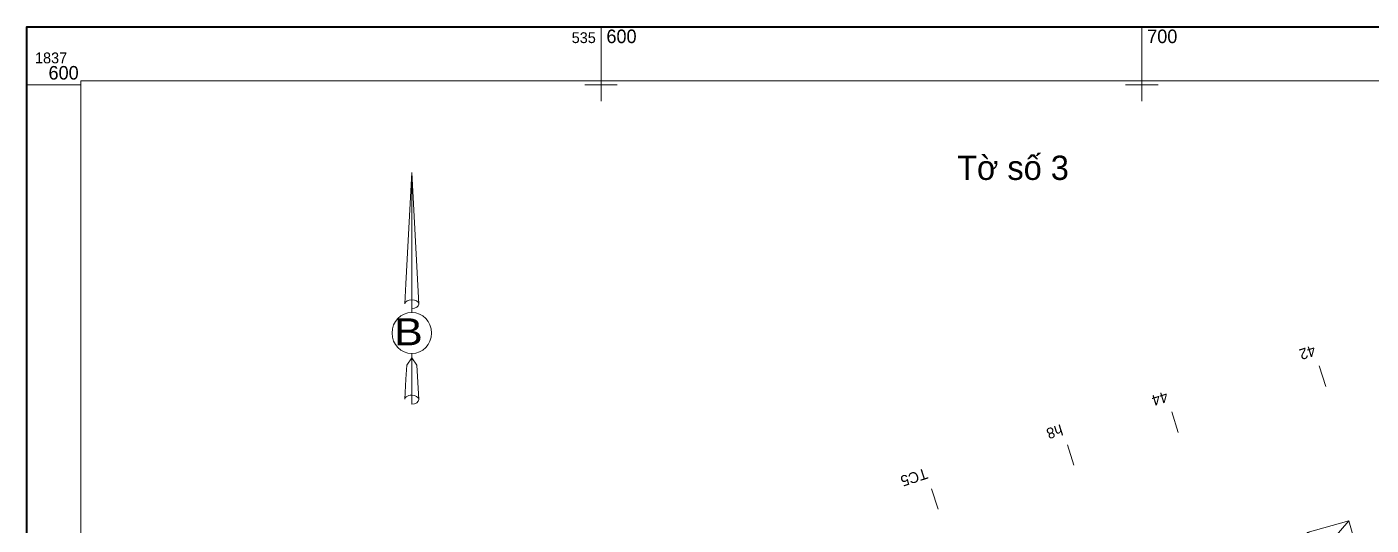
# Model space of a CAD drawing. Header units: metres. Extents: x 535494 to 535891, y 1837335 to 1837611.
# Drawn here: x 535493.8 to 535742.4, y 1837518.6 to 1837610.7 of the extents above; entities that cross this region are included whole.
import ezdxf
from ezdxf.enums import TextEntityAlignment as Align

# ---------------------------------------------------------------- set-up
doc = ezdxf.new("R2010")
doc.units = ezdxf.units.M
doc.header["$MEASUREMENT"] = 0
for name, color, linetype, lineweight in [('Level 2', 1, 'Continuous', 0), ('Level 44', 1, 'Continuous', 0), ('Level 51', 1, 'Continuous', 0), ('Level 62', 1, 'Continuous', 0), ('Level 63', 1, 'Continuous', 0)]:
    doc.layers.add(name, color=color, linetype=linetype, lineweight=lineweight)
doc.styles.add('Style-CHAR_FAST_FONT', font='CHAR_FAST_FONT.shx')

# ---------------------------------------------------------------- blocks, each defined once
blk = doc.blocks.new('*U38')
at = {"layer": 'Level 51', "color": 7, "linetype": 'Continuous', "lineweight": 0}
for p, q in [((0.07, 50.71), (-2.51, 2.06)), ((0.07, 50.71), (3.13, -6.9)), ((0.07, 50.71), (3.13, -6.9)), ((0.07, 50.71), (3.13, -6.9)), ((0.07, -4.97), (0.07, 50.71)), ((-2.51, 2.06), (-3, -6.79)), ((0.07, -4.97), (0.07, -7.2)), ((0.07, -7.2), (0.07, -8.85)), ((0.07, -8.85), (0.07, -10.51)), ((0.07, -8.85), (0.07, -10.51)), ((0.07, -8.85), (0.07, -10.51)), ((3.13, -6.9), (3.13, -6.79)), ((0.07, -30.45), (0.07, -28.56)), ((0.07, -30.45), (0.07, -28.56)), ((0.07, -30.45), (0.07, -28.56)), ((-2.19, -33.65), (-2.51, -39.72)), ((0.07, -30.45), (-2.19, -33.65)), ((0.07, -30.45), (2.32, -33.65)), ((0.07, -30.45), (2.32, -33.65)), ((0.07, -30.45), (2.32, -33.65)), ((0.07, -46.79), (0.07, -30.45)), ((2.32, -33.65), (3.13, -48.72)), ((2.32, -33.65), (3.13, -48.72)), ((2.32, -33.65), (3.13, -48.72)), ((-2.51, -39.72), (-3, -48.52)), ((0.07, -46.79), (0.07, -48.98)), ((0.07, -48.98), (0.07, -50.65)), ((3.13, -48.72), (3.13, -48.52))]:
    blk.add_line(p, q, dxfattribs=at)
at = {"layer": 'Level 51', "color": 7, "linetype": 'Continuous', "lineweight": 0, "extrusion": (0, 0, -1)}
for centre, start_param, end_param in [((0.04, -6.91), 3.208733, 4.712389), ((0.04, -48.7), 3.792116, 4.712389), ((0.04, -48.7), 3.208907, 3.792116)]:
    blk.add_ellipse(centre, major_axis=(3.06, 0), ratio=0.632193, start_param=start_param, end_param=end_param, dxfattribs=at)
at = {"layer": 'Level 51', "color": 7, "linetype": 'Continuous', "lineweight": 0}
for centre, start_param, end_param in [((0.04, -6.91), 0.067141, 1.570796), ((0.04, -6.91), 4.712389, 6.283185), ((0.04, -48.7), 0.067141, 1.570796), ((0.04, -48.7), 4.712389, 6.283185)]:
    blk.add_ellipse(centre, major_axis=(3.06, 0), ratio=0.632193, start_param=start_param, end_param=end_param, dxfattribs=at)
blk.add_ellipse((0.05, -19.53), major_axis=(0, 9.03), ratio=0.956213, dxfattribs=at)
at = {"layer": 'Level 51', "color": 7, "linetype": 'Continuous', "lineweight": 0, "insert": (-1.42, -24.91), "char_height": 11.8046, "attachment_point": 8, "line_spacing_factor": 0.60241, "style": 'Style-CHAR_FAST_FONT'}
blk.add_mtext('\\H1.000000x;\\W1.194961;\\T1.000;B\\P', dxfattribs=at)

msp = doc.modelspace()

# ---------------------------------------------------------------- linework, layer by layer
at = {"layer": 'Level 2', "color": 7, "linetype": 'Continuous', "lineweight": 0}
for p, q in [((535734.01, 1837544.21), (535732.82, 1837548.03)), ((535706.73, 1837535.69), (535705.54, 1837539.5)), ((535687.45, 1837529.64), (535686.24, 1837533.45)), ((535662.37, 1837521.52), (535661.12, 1837525.31))]:
    msp.add_line(p, q, dxfattribs=at)
at = {"layer": 'Level 44', "color": 7, "linetype": 'Continuous', "lineweight": 0, "flags": 128}
msp.add_lwpolyline([(535741.54, 1837507.82), (535738.28, 1837519.37), (535730.58, 1837517.2), (535733.84, 1837505.65)], close=True, dxfattribs=at)
msp.add_lwpolyline([(535730.58, 1837517.2), (535735.23, 1837515.8), (535738.28, 1837519.37)], dxfattribs=at)
at = {"layer": 'Level 62', "color": 7, "linetype": 'Continuous', "lineweight": 0, "flags": 128}
msp.add_lwpolyline([(535503.83, 1837600.74), (535880.54, 1837600.74), (535880.54, 1837344.56), (535503.83, 1837344.56)], close=True, dxfattribs=at)
at = {"layer": 'Level 63', "color": 7, "linetype": 'Continuous', "lineweight": 0}
for p, q in [((535600, 1837600.74), (535600, 1837610.74)), ((535700, 1837600.74), (535700, 1837610.74)), ((535600, 1837597), (535600, 1837603)), ((535700, 1837597), (535700, 1837603)), ((535493.83, 1837600), (535503.83, 1837600)), ((535597, 1837600), (535603, 1837600)), ((535697, 1837600), (535703, 1837600))]:
    msp.add_line(p, q, dxfattribs=at)
at = {"layer": 'Level 63', "color": 7, "linetype": 'Continuous', "lineweight": 40, "flags": 128}
msp.add_lwpolyline([(535493.83, 1837334.56), (535493.83, 1837610.74), (535890.54, 1837610.74), (535890.54, 1837334.56)], close=True, dxfattribs=at)
at = {"layer": 'Level 63', "color": 7, "linetype": 'Continuous', "lineweight": 13, "flags": 128}
msp.add_lwpolyline([(535503.83, 1837344.56), (535503.83, 1837600.74), (535880.54, 1837600.74), (535880.54, 1837344.56)], close=True, dxfattribs=at)

# ---------------------------------------------------------------- block references
at = {"layer": 'Level 51', "color": 7, "linetype": 'Continuous', "lineweight": 0, "xscale": 0.422397414644141, "yscale": 0.422397414644141, "zscale": 0.422397414644141}
msp.add_blockref('*U38', (535564.99, 1837562.36), dxfattribs=at)

# ---------------------------------------------------------------- texts
at = {"layer": 'Level 2', "color": 7, "linetype": 'Continuous', "lineweight": 0, "char_height": 2, "attachment_point": 1, "line_spacing_factor": 0.828316, "style": 'Style-CHAR_FAST_FONT'}
for s, insert, rotation in [('42\\P', (535732.37, 1837549.99), 197.3574), ('44\\P', (535705.09, 1837541.46), 197.3574), ('h8\\P', (535685.61, 1837535.35), 197.6167), ('TC5\\P', (535660.61, 1837527.25), 198.2966)]:
    msp.add_mtext(s, dxfattribs=dict(at, insert=insert, rotation=rotation))
at = {"layer": 'Level 63', "color": 7, "linetype": 'Continuous', "lineweight": 0, "style": 'Style-CHAR_FAST_FONT'}
for s, height, p in [('600', 2.5, (535601, 1837607.74)), ('700', 2.5, (535701, 1837607.74)), ('1837', 2, (535495.33, 1837604)), ('600', 2.5, (535497.83, 1837601))]:
    msp.add_text(s, height=height, dxfattribs=at).set_placement(p)
msp.add_text('535', height=2, dxfattribs=at).set_placement((535599.04, 1837607.74), align=Align.RIGHT)
msp.add_text('T%%234 s%%232 3', height=4.5, dxfattribs=at).set_placement((535676.19, 1837586.93), align=Align.TOP_CENTER)

doc.saveas('drawing.dxf')
